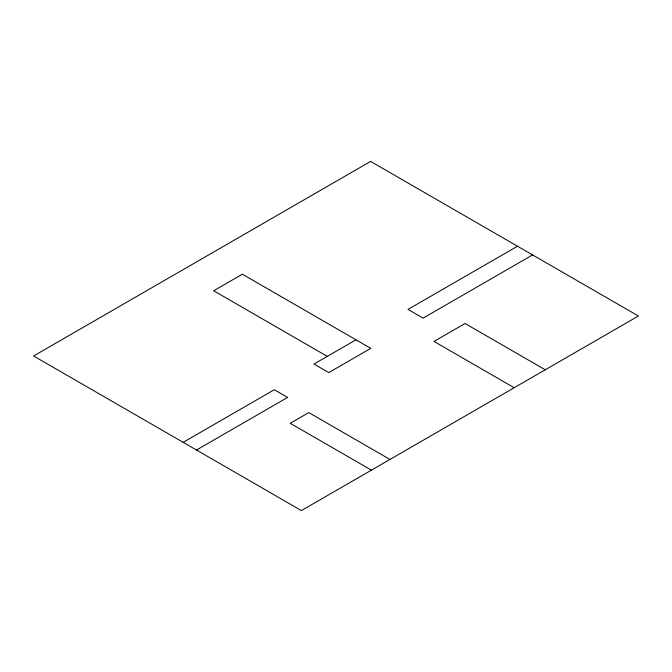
<?xml version="1.0" encoding="UTF-8"?>
<svg xmlns="http://www.w3.org/2000/svg" width="672" height="672" viewBox="0 0 672 672"><rect width="100%" height="100%" fill="white"/><g stroke="black" fill="none" stroke-linecap="round" stroke-linejoin="round"><path stroke-width="1.01" d="M517.499 246.212L408.022 309.414L423.108 318.133L532.585 254.923M355.992 339.797L313.975 364.056L328.768 372.599L370.784 348.34L242.365 274.201L213.671 290.766L327.289 356.37M183.17 442.344L274.31 389.726L287.624 397.412L196.484 450.03M545.252 369.793L465.066 323.501L433.994 341.435L514.181 387.727M389.962 459.446L308.809 412.591L290.262 423.293L371.423 470.156M370.616 161.414L33.6 355.984L301.384 510.586L638.4 316.016L370.616 161.414"/></g></svg>
